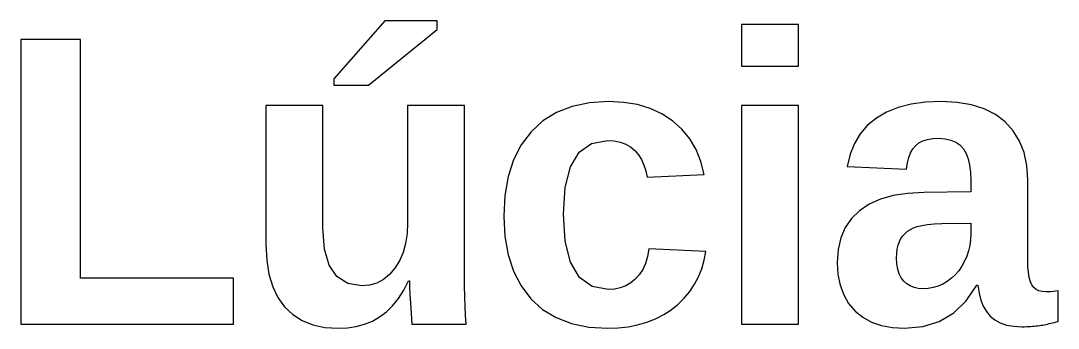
# Model space of a CAD drawing. Header units: metres. Extents: x 18 to 290, y 36 to 187.
# Drawn here: x 30.57 to 58.38, y 150.57 to 158.83 of the extents above; entities that cross this region are included whole.
import ezdxf

# ---------------------------------------------------------------- set-up
doc = ezdxf.new("R2010")
doc.units = ezdxf.units.M

msp = doc.modelspace()

# ---------------------------------------------------------------- linework, layer by layer
for p, q in [((40.3369, 158.826), (38.9699, 157.264)), ((41.7366, 158.826), (40.3369, 158.826)), ((41.7366, 158.593), (41.7366, 158.826)), ((39.8921, 157.096), (41.7366, 158.593)), ((51.4209, 158.729), (49.8965, 158.729)), ((49.8965, 158.729), (49.8965, 157.606)), ((51.4209, 157.606), (51.4209, 158.729)), ((32.1736, 158.322), (30.5732, 158.322)), ((30.5732, 158.322), (30.5732, 150.678)), ((32.1736, 151.915), (32.1736, 158.322)), ((49.8965, 157.606), (51.4209, 157.606)), ((38.9699, 157.264), (38.9699, 157.096)), ((38.9699, 157.096), (39.8921, 157.096)), ((45.8166, 156.624), (45.352, 156.527)), ((46.3302, 156.656), (45.8166, 156.624)), ((46.7304, 156.635), (46.3302, 156.656)), ((47.1019, 156.573), (46.7304, 156.635)), ((54.4425, 156.586), (54.0947, 156.497)), ((54.8273, 156.639), (54.4425, 156.586)), ((55.2493, 156.656), (54.8273, 156.639)), ((55.6738, 156.634), (55.2493, 156.656)), ((56.0574, 156.569), (55.6738, 156.634)), ((38.6715, 156.548), (37.147, 156.548)), ((37.147, 156.548), (37.147, 152.821)), ((38.6715, 153.255), (38.6715, 156.548)), ((42.4689, 156.548), (40.9445, 156.548)), ((40.9445, 156.548), (40.9445, 153.401)), ((42.4689, 151.991), (42.4689, 156.548)), ((44.9364, 156.364), (44.5699, 156.137)), ((45.352, 156.527), (44.9364, 156.364)), ((47.4447, 156.469), (47.1019, 156.573)), ((47.7589, 156.323), (47.4447, 156.469)), ((48.0445, 156.136), (47.7589, 156.323)), ((51.4209, 156.548), (49.8965, 156.548)), ((49.8965, 156.548), (49.8965, 150.678)), ((51.4209, 150.678), (51.4209, 156.548)), ((53.7841, 156.373), (53.5106, 156.214)), ((54.0947, 156.497), (53.7841, 156.373)), ((56.4003, 156.459), (56.0574, 156.569)), ((56.7024, 156.306), (56.4003, 156.459)), ((56.9636, 156.108), (56.7024, 156.306)), ((44.5699, 156.137), (44.2524, 155.845)), ((48.2956, 155.911), (48.0445, 156.136)), ((53.5106, 156.214), (53.2753, 156.021)), ((57.1804, 155.871), (56.9636, 156.108)), ((44.2524, 155.845), (43.9888, 155.495)), ((48.5063, 155.656), (48.2956, 155.911)), ((53.0792, 155.794), (52.9225, 155.534)), ((53.2753, 156.021), (53.0792, 155.794)), ((57.349, 155.596), (57.1804, 155.871)), ((43.9888, 155.495), (43.7837, 155.094)), ((45.5443, 155.294), (45.8739, 155.531)), ((45.8739, 155.531), (46.2977, 155.609)), ((46.2977, 155.609), (46.48, 155.599)), ((46.48, 155.599), (46.6449, 155.566)), ((46.6449, 155.566), (46.7925, 155.513)), ((46.7925, 155.513), (46.9227, 155.437)), ((48.6766, 155.368), (48.5063, 155.656)), ((52.9225, 155.534), (52.805, 155.241)), ((54.4898, 155.389), (54.5631, 155.476)), ((54.5631, 155.476), (54.6513, 155.546)), ((54.6513, 155.546), (54.7575, 155.6)), ((54.7575, 155.6), (54.8817, 155.638)), ((54.8817, 155.638), (55.024, 155.661)), ((55.024, 155.661), (55.1843, 155.669)), ((55.1843, 155.669), (55.3563, 155.658)), ((55.3563, 155.658), (55.508, 155.624)), ((55.508, 155.624), (55.6393, 155.568)), ((55.6393, 155.568), (55.7502, 155.49)), ((55.7502, 155.49), (55.8407, 155.39)), ((57.4694, 155.285), (57.349, 155.596)), ((45.3088, 154.9), (45.5443, 155.294)), ((46.9227, 155.437), (47.0355, 155.341)), ((47.0355, 155.341), (47.1319, 155.226)), ((47.1319, 155.226), (47.2126, 155.097)), ((48.8066, 155.049), (48.6766, 155.368)), ((52.805, 155.241), (52.7267, 154.915)), ((54.3792, 155.154), (54.4285, 155.282)), ((54.4285, 155.282), (54.4898, 155.389)), ((55.8407, 155.39), (55.9129, 155.266)), ((55.9129, 155.266), (55.9691, 155.119)), ((57.5417, 154.937), (57.4694, 155.285)), ((43.7837, 155.094), (43.6373, 154.641)), ((47.2126, 155.097), (47.2777, 154.953)), ((47.2777, 154.953), (47.3271, 154.795)), ((48.8962, 154.698), (48.8066, 155.049)), ((52.7267, 154.915), (54.3163, 154.839)), ((54.3163, 154.839), (54.3418, 155.007)), ((54.3418, 155.007), (54.3792, 155.154)), ((55.9691, 155.119), (56.0093, 154.948)), ((56.0093, 154.948), (56.0334, 154.753)), ((57.5658, 154.551), (57.5417, 154.937)), ((43.6373, 154.641), (43.5494, 154.136)), ((45.1676, 154.349), (45.3088, 154.9)), ((47.3271, 154.795), (47.361, 154.622)), ((47.361, 154.622), (48.8962, 154.698)), ((56.0334, 154.753), (56.0414, 154.535)), ((56.0414, 154.535), (56.0414, 154.237)), ((57.5658, 152.414), (57.5658, 154.551)), ((43.5494, 154.136), (43.5201, 153.58)), ((45.1205, 153.64), (45.1676, 154.349)), ((53.9602, 154.132), (53.6157, 154.034)), ((54.3474, 154.192), (53.9602, 154.132)), ((54.7774, 154.215), (54.3474, 154.192)), ((56.0414, 154.237), (54.7774, 154.215)), ((53.3139, 153.899), (53.0549, 153.727)), ((53.6157, 154.034), (53.3139, 153.899)), ((43.5201, 153.58), (43.5492, 153.037)), ((45.1684, 152.91), (45.1205, 153.64)), ((53.0549, 153.727), (52.8411, 153.518)), ((38.7132, 152.698), (38.6715, 153.255)), ((40.9445, 153.401), (40.931, 153.115)), ((52.6747, 153.275), (52.5559, 152.998)), ((52.8411, 153.518), (52.6747, 153.275)), ((54.4214, 153.226), (54.5061, 153.268)), ((54.5061, 153.268), (54.6074, 153.303)), ((54.6074, 153.303), (54.7335, 153.333)), ((54.7335, 153.333), (54.8843, 153.356)), ((54.8843, 153.356), (55.0599, 153.373)), ((55.0599, 153.373), (55.2602, 153.385)), ((55.2602, 153.385), (56.0414, 153.396)), ((56.0414, 153.396), (56.0414, 153.098)), ((40.931, 153.115), (40.8903, 152.85)), ((43.5492, 153.037), (43.6364, 152.544)), ((52.5559, 152.998), (52.4847, 152.685)), ((54.1251, 152.895), (54.1671, 152.978)), ((54.1671, 152.978), (54.218, 153.052)), ((54.218, 153.052), (54.2773, 153.118)), ((54.2773, 153.118), (54.3451, 153.176)), ((54.3451, 153.176), (54.4214, 153.226)), ((56.0414, 153.098), (56.0347, 152.945)), ((37.147, 152.821), (37.167, 152.4)), ((38.8382, 152.265), (38.7132, 152.698)), ((40.8903, 152.85), (40.8224, 152.606)), ((45.3123, 152.342), (45.1684, 152.91)), ((47.4099, 152.702), (47.3727, 152.495)), ((48.9397, 152.631), (47.4099, 152.702)), ((54.0551, 152.582), (54.0691, 152.697)), ((54.0691, 152.697), (54.0924, 152.801)), ((54.0924, 152.801), (54.1251, 152.895)), ((56.0145, 152.796), (55.9809, 152.65)), ((56.0347, 152.945), (56.0145, 152.796)), ((40.8224, 152.606), (40.7275, 152.384)), ((43.6364, 152.544), (43.7818, 152.1)), ((47.3727, 152.495), (47.3178, 152.31)), ((48.8964, 152.395), (48.9397, 152.631)), ((52.4847, 152.685), (52.4609, 152.338)), ((54.0504, 152.457), (54.0551, 152.582)), ((54.0581, 152.299), (54.0504, 152.457)), ((55.9338, 152.507), (55.8732, 152.368)), ((55.9809, 152.65), (55.9338, 152.507)), ((57.5702, 152.229), (57.5658, 152.414)), ((37.167, 152.4), (37.2269, 152.021)), ((39.0465, 151.956), (38.8382, 152.265)), ((40.6054, 152.183), (40.4612, 152.013)), ((40.7275, 152.384), (40.6054, 152.183)), ((45.5521, 151.936), (45.3123, 152.342)), ((47.2451, 152.147), (47.1546, 152.005)), ((47.3178, 152.31), (47.2451, 152.147)), ((48.7454, 151.955), (48.8316, 152.17)), ((48.8316, 152.17), (48.8964, 152.395)), ((52.4609, 152.338), (52.48, 152.017)), ((54.0812, 152.158), (54.0581, 152.299)), ((54.1198, 152.033), (54.0812, 152.158)), ((55.8009, 152.236), (55.7183, 152.116)), ((55.8732, 152.368), (55.8009, 152.236)), ((57.5836, 152.068), (57.5702, 152.229)), ((36.2749, 151.915), (32.1736, 151.915)), ((36.2749, 150.678), (36.2749, 151.915)), ((37.2269, 152.021), (37.3267, 151.685)), ((39.3381, 151.771), (39.0465, 151.956)), ((40.2999, 151.88), (40.1214, 151.785)), ((40.4612, 152.013), (40.2999, 151.88)), ((42.4707, 151.699), (42.4689, 151.991)), ((43.7818, 152.1), (43.9854, 151.707)), ((45.8878, 151.692), (45.5521, 151.936)), ((47.0463, 151.885), (46.9235, 151.786)), ((47.1546, 152.005), (47.0463, 151.885)), ((48.6376, 151.751), (48.7454, 151.955)), ((52.48, 152.017), (52.5373, 151.726)), ((54.1737, 151.926), (54.1198, 152.033)), ((54.243, 151.836), (54.1737, 151.926)), ((55.5226, 151.912), (55.4094, 151.828)), ((55.6255, 152.008), (55.5226, 151.912)), ((55.7183, 152.116), (55.6255, 152.008)), ((57.6058, 151.932), (57.5836, 152.068)), ((57.6369, 151.82), (57.6058, 151.932)), ((37.3267, 151.685), (37.4664, 151.392)), ((39.7131, 151.709), (39.3381, 151.771)), ((39.9258, 151.728), (39.7131, 151.709)), ((40.1214, 151.785), (39.9258, 151.728)), ((40.6967, 151.369), (40.8381, 151.592)), ((40.8381, 151.592), (40.9662, 151.844)), ((40.9662, 151.844), (40.9933, 151.844)), ((40.9933, 151.844), (40.9959, 151.674)), ((40.9959, 151.674), (41.0038, 151.473)), ((42.4759, 151.421), (42.4707, 151.699)), ((43.9854, 151.707), (44.247, 151.364)), ((46.3194, 151.611), (45.8878, 151.692)), ((46.4873, 151.622), (46.3194, 151.611)), ((46.644, 151.655), (46.4873, 151.622)), ((46.7894, 151.71), (46.644, 151.655)), ((46.9235, 151.786), (46.7894, 151.71)), ((48.5084, 151.557), (48.6376, 151.751)), ((52.5373, 151.726), (52.6328, 151.465)), ((54.3251, 151.763), (54.243, 151.836)), ((54.4175, 151.706), (54.3251, 151.763)), ((54.52, 151.665), (54.4175, 151.706)), ((54.6327, 151.641), (54.52, 151.665)), ((54.7556, 151.633), (54.6327, 151.641)), ((54.8964, 151.641), (54.7556, 151.633)), ((55.0321, 151.664), (54.8964, 151.641)), ((55.1629, 151.703), (55.0321, 151.664)), ((55.2886, 151.758), (55.1629, 151.703)), ((55.4094, 151.828), (55.2886, 151.758)), ((55.9166, 151.309), (56.1987, 151.725)), ((56.1987, 151.725), (56.2312, 151.725)), ((56.2312, 151.725), (56.2617, 151.516)), ((57.677, 151.733), (57.6369, 151.82)), ((57.7275, 151.666), (57.677, 151.733)), ((57.7899, 151.613), (57.7275, 151.666)), ((57.8642, 151.576), (57.7899, 151.613)), ((57.9505, 151.553), (57.8642, 151.576)), ((58.385, 151.579), (58.3195, 151.567)), ((58.385, 150.754), (58.385, 151.579)), ((37.4664, 151.392), (37.6461, 151.142)), ((40.5421, 151.174), (40.6967, 151.369)), ((41.0038, 151.473), (41.0168, 151.24)), ((42.4846, 151.159), (42.4759, 151.421)), ((44.247, 151.364), (44.5621, 151.078)), ((48.1933, 151.214), (48.3596, 151.377)), ((48.3596, 151.377), (48.5084, 151.557)), ((52.6328, 151.465), (52.7664, 151.234)), ((55.5824, 150.985), (55.9166, 151.309)), ((56.2617, 151.516), (56.3098, 151.329)), ((56.3098, 151.329), (56.3755, 151.163)), ((58.0487, 151.546), (57.9505, 151.553)), ((58.1177, 151.547), (58.0487, 151.546)), ((58.1858, 151.551), (58.1177, 151.547)), ((58.2531, 151.558), (58.1858, 151.551)), ((58.3195, 151.567), (58.2531, 151.558)), ((37.6461, 151.142), (37.8631, 150.936)), ((40.3743, 151.009), (40.5421, 151.174)), ((41.0168, 151.24), (41.035, 150.975)), ((42.4967, 150.911), (42.4846, 151.159)), ((44.5621, 151.078), (44.9258, 150.856)), ((47.8079, 150.939), (48.0094, 151.068)), ((48.0094, 151.068), (48.1933, 151.214)), ((52.7664, 151.234), (52.9383, 151.033)), ((52.9383, 151.033), (53.1442, 150.866)), ((56.3755, 151.163), (56.4587, 151.018)), ((37.8631, 150.936), (38.1149, 150.776)), ((38.1149, 150.776), (38.4013, 150.661)), ((39.7895, 150.679), (39.9984, 150.764)), ((39.9984, 150.764), (40.1932, 150.873)), ((40.1932, 150.873), (40.3743, 151.009)), ((41.035, 150.975), (41.0585, 150.678)), ((42.5124, 150.678), (42.4967, 150.911)), ((44.9258, 150.856), (45.3381, 150.697)), ((47.3553, 150.734), (47.5888, 150.827)), ((47.5888, 150.827), (47.8079, 150.939)), ((53.1442, 150.866), (53.3801, 150.736)), ((54.7578, 150.616), (55.1962, 150.754)), ((55.1962, 150.754), (55.5824, 150.985)), ((56.4587, 151.018), (56.5595, 150.895)), ((56.5595, 150.895), (56.6811, 150.793)), ((56.6811, 150.793), (56.8268, 150.714)), ((58.2808, 150.729), (58.3318, 150.741)), ((58.3318, 150.741), (58.385, 150.754)), ((30.5732, 150.678), (36.2749, 150.678)), ((38.4013, 150.661), (38.7224, 150.592)), ((38.7224, 150.592), (39.0783, 150.57)), ((39.0783, 150.57), (39.3295, 150.582)), ((39.3295, 150.582), (39.5666, 150.618)), ((39.5666, 150.618), (39.7895, 150.679)), ((41.0585, 150.678), (42.5124, 150.678)), ((45.3381, 150.697), (45.799, 150.601)), ((45.799, 150.601), (46.3086, 150.57)), ((46.3086, 150.57), (46.5872, 150.58)), ((46.5872, 150.58), (46.8545, 150.611)), ((46.8545, 150.611), (47.1106, 150.662)), ((47.1106, 150.662), (47.3553, 150.734)), ((49.8965, 150.678), (51.4209, 150.678)), ((53.3801, 150.736), (53.6459, 150.644)), ((53.6459, 150.644), (53.9417, 150.588)), ((53.9417, 150.588), (54.2674, 150.57)), ((54.2674, 150.57), (54.7578, 150.616)), ((56.8268, 150.714), (56.9966, 150.658)), ((56.9966, 150.658), (57.1905, 150.624)), ((57.1905, 150.624), (57.4085, 150.613)), ((57.4085, 150.613), (57.472, 150.613)), ((57.472, 150.613), (57.5322, 150.615)), ((57.5322, 150.615), (57.5891, 150.617)), ((57.5891, 150.617), (57.6429, 150.62)), ((57.6429, 150.62), (57.6933, 150.624)), ((57.6933, 150.624), (57.7416, 150.628)), ((57.7416, 150.628), (57.7888, 150.633)), ((57.7888, 150.633), (57.8349, 150.639)), ((57.8349, 150.639), (57.8799, 150.645)), ((57.8799, 150.645), (57.9239, 150.651)), ((57.9239, 150.651), (57.9673, 150.658)), ((57.9673, 150.658), (58.0107, 150.666)), ((58.0107, 150.666), (58.054, 150.674)), ((58.054, 150.674), (58.0974, 150.684)), ((58.0974, 150.684), (58.1408, 150.694)), ((58.1408, 150.694), (58.1853, 150.705)), ((58.1853, 150.705), (58.232, 150.717)), ((58.232, 150.717), (58.2808, 150.729))]:
    msp.add_line(p, q)

doc.saveas('drawing.dxf')
